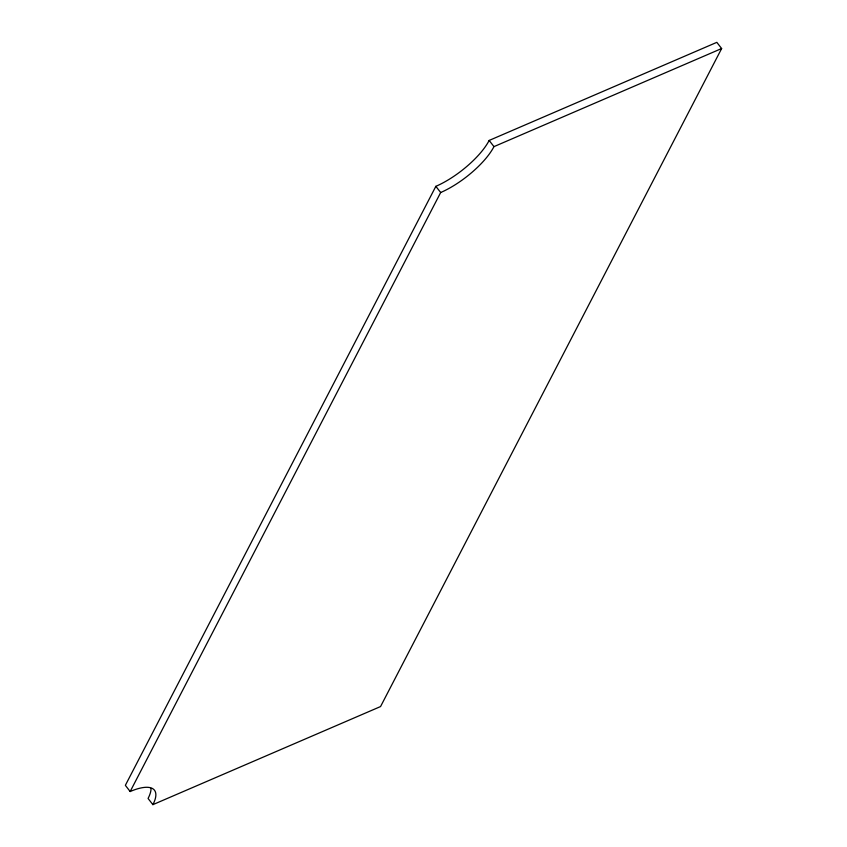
<?xml version="1.0" encoding="UTF-8"?>
<svg xmlns="http://www.w3.org/2000/svg" width="847" height="847" viewBox="0 0 847 847"><rect width="100%" height="100%" fill="white"/><g stroke="black" fill="none" stroke-linecap="round" stroke-linejoin="round"><path stroke-width="1.27" d="M435.845 186.329L125.356 785.338L130.173 791.522A50.164 17.363 -37.9 0 1 152.894 804.65L380.557 706.557L721.644 48.533L716.827 42.35L489.153 140.443A50.164 17.363 -37.9 0 1 435.845 186.329L440.673 192.513L130.173 791.522M440.673 192.513A50.164 17.363 -37.9 0 0 493.97 146.626L721.644 48.533M489.153 140.443L493.97 146.626M152.894 804.65L148.066 798.467A50.164 17.363 -37.9 0 0 151.031 788.419"/></g></svg>
